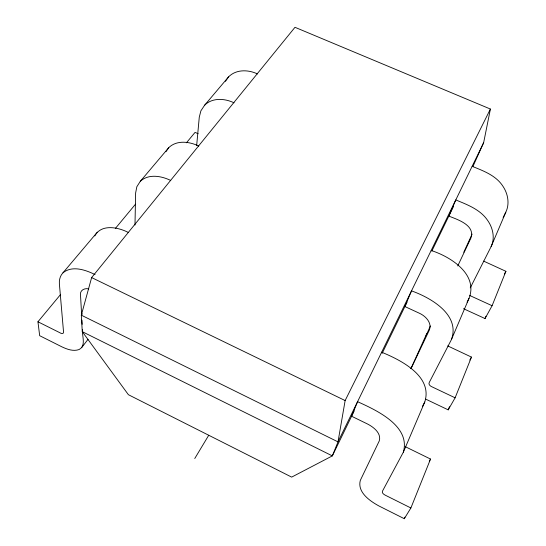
<?xml version="1.0" encoding="UTF-8"?>
<svg xmlns="http://www.w3.org/2000/svg" width="546" height="546" viewBox="0 0 546 546"><rect width="100%" height="100%" fill="white"/><g stroke="black" fill="none" stroke-linecap="round" stroke-linejoin="round"><path stroke-width="0.82" d="M134.985 225.02L135.626 192.997L136.834 186.746L140.274 181.347L168.741 147.666C176.768 139.837 189.523 141.537 198.792 146.069M196.649 145.659L199.276 117.185L200.894 110.845L204.593 105.248L228.549 76.904C236.036 69.178 248.355 69.526 257.48 73.949M490.404 109.043L345.133 400.566L338.001 441.878L332.33 455.896L291.666 477.115L128.399 394.703L82.269 331.661L81.32 315.172L91.632 277.586L294.99 27.3L490.404 109.043L483.647 142.683L472.843 166.666M426.01 335.701L430.385 325.976M463.779 252.245L472.14 234.05M410.885 507.978L385.742 495.427C384.179 494.669 381.483 493.093 382.555 490.984L403.337 452.197C410.872 425.928 376.228 410.142 357.569 401.685L351.597 416.236L367.56 424.024C373.573 427.108 381.613 433.265 379.252 440.95L360.326 480.364C357.07 492.274 370.011 501.105 379.047 506.026L404.293 518.7L410.885 507.978L430.528 459.056L405.159 446.621M403.337 452.197L424.768 401.999C433.06 376.16 400.662 359.998 381.654 352.211M447.72 345.911L471.471 357.098L455.118 397.809L432.029 386.848C430.378 386.213 428.125 384.398 429.286 382.418L451.419 339.592C460.537 314.701 430.678 297.666 411.507 290.875L404.886 306.545L419.458 313.274C425.532 316.004 432.2 322.795 429.395 329.955L410.995 368.68M451.419 339.592L469.014 298.375C478.501 274.188 450.416 256.654 431.169 250.484M470.249 287.913L491.1 246.655C495.181 238.24 492.963 228.105 487.81 220.666C480.48 209.582 467.499 204.77 455.78 199.925L448.826 216.1C457.22 219.465 475.682 225.143 470.823 238.261L457.753 265.922M463.506 308.708L485.025 318.55L492.096 305.719L505.91 271.314L483.579 261.09M491.1 246.655L505.808 212.21C509.834 203.89 507.998 193.823 502.989 186.343C496.082 175.498 483.469 170.898 472.14 166.325M404.293 518.7L404.92 517.144M425.709 399.126L448.198 409.862L449.467 406.702M485.025 318.55L485.967 316.216M410.94 368.57L426.76 333.62M94.799 235.94C101.235 223.669 118.277 227.238 128.371 232.487M483.647 142.683L338.001 441.878L81.32 315.172L82.364 313.861M354.204 410.865L332.33 455.896L82.269 331.661M382.152 353.337L407.098 301.999M431.831 251.078L453.637 206.197M503.139 217.52L505.808 212.21M467.083 302.163L469.014 298.375M165.936 151.699L168.741 147.666M422.427 406.449L424.768 401.999M504.333 274.208L505.91 271.314M225.437 81.34L228.549 76.904M60.292 294.84L37.947 321.778L39.674 335.694L61.787 346.792C67.056 349.276 73.294 351.638 79.074 349.536C86.514 345.795 81.736 335.572 82.466 329.409M469.819 360.026L471.471 357.098M448.198 409.862L455.118 397.809M429.258 461.193L430.528 459.056M194.745 458.531L208.736 435.258M81.811 347.42L88.036 339.332M97.345 232.146L62.967 272.823C60.142 275.71 59.077 279.866 59.384 283.824L63.534 331.872C63.998 334.166 60.975 333.613 59.896 332.739L37.947 321.778M115.329 228.501L135.497 204.184M186.404 142.813L195.065 132.371L198.157 133.75M204.593 105.248C212.305 97.447 224.836 98.335 234.029 102.819M140.274 181.347C148.56 173.546 161.425 175.928 170.734 180.467M62.967 272.823C72.284 265.199 85.51 269.908 95.093 274.59M88.752 288.923C84.944 287.79 79.859 290.144 80.487 294.669L81.647 315.001M492.096 305.719L469.758 295.502M91.632 277.586L345.133 400.566M81.934 320.086L82.18 324.324"/></g></svg>
